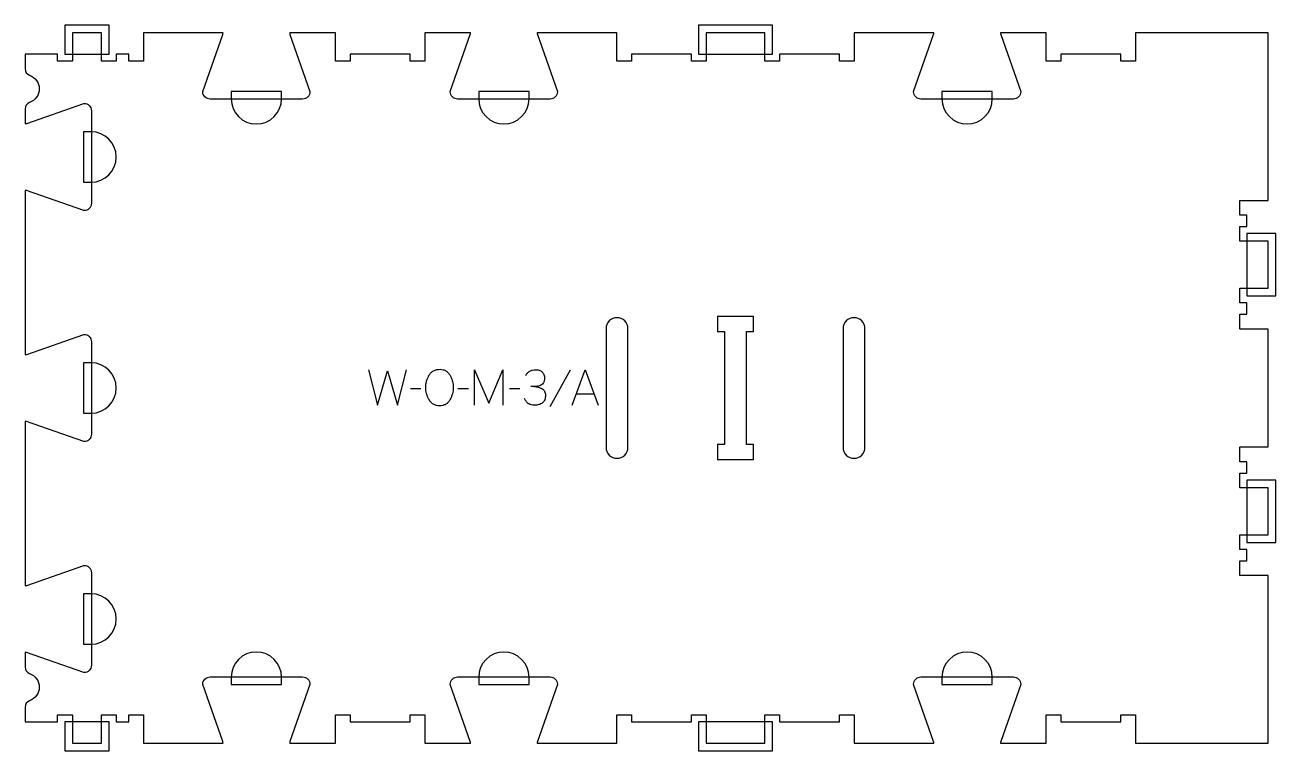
# Model space of a CAD drawing. Extents: x 0 to 1056, y -6 to 606.
import ezdxf

# ---------------------------------------------------------------- set-up
doc = ezdxf.new("R2010")
doc.units = 0
for name, color, linetype in [('1_ANYTOOL_1MMDEEP_LABELS_S', 2, 'CONTINUOUS'), ('3_ANYTOOL_CUTTHROUGH_INSID', 4, 'CONTINUOUS'), ('4_ANYTOOL_CUTTHROUGH_OUTSI', 5, 'CONTINUOUS'), ('5_ANYTOOL_HALF_MILL_9MM_IN', 3, 'CONTINUOUS')]:
    doc.layers.add(name, color=color, linetype=linetype)

msp = doc.modelspace()

# ---------------------------------------------------------------- linework, layer by layer
at = {"layer": '1_ANYTOOL_1MMDEEP_LABELS_S'}
for p, q in [((460.292424, 314.728573), (443.10671, 283.957144)), ((334.249567, 299.085716), (325.463853, 299.000001)), ((374.278139, 299.085716), (365.492424, 299.000001)), ((417.778139, 299.085716), (408.992424, 299.000001)), ((465.478139, 294.757144), (480.392424, 294.757144))]:
    msp.add_line(p, q, dxfattribs=at)
for points in [[(289.892424, 315.200001), (297.60671, 285.200001), (306.049567, 314.300001), (314.535282, 285.200001), (322.035282, 315.200001)], [(379.420996, 285.200001), (379.420996, 315.200001), (391.420996, 286.828573), (403.420996, 315.07143), (403.420996, 285.200001)], [(462.00671, 285.200001), (472.892424, 315.200001), (483.949567, 285.200001)]]:
    msp.add_lwpolyline(points, dxfattribs=at)
msp.add_lwpolyline([(350.320996, 315.542858, -0.064784), (352.994951, 315.194937, -0.088904), (355.420996, 314.064287, -0.05419), (357.34356, 312.372157, -0.051179), (358.870996, 310.314287, -0.041653), (360.053195, 307.885514, -0.036749), (360.842424, 305.300001, -0.024892), (361.300204, 302.680738, -0.030823), (361.463853, 300.028573, -0.034269), (361.287333, 297.456076, -0.031918), (360.772782, 294.928573, -0.031725), (359.884594, 292.319176, -0.026303), (358.699567, 289.828573, -0.058719), (357.175787, 287.666825, -0.077745), (355.137067, 286.003573, -0.077243), (352.650079, 285.024735, -0.055252), (349.978139, 284.728573, -0.054051), (347.224214, 285.027152, -0.077615), (344.658496, 286.025001, -0.078558), (342.583422, 287.712075, -0.060481), (341.042424, 289.914287, -0.02629), (339.855764, 292.453506, -0.031299), (338.96921, 295.110716, -0.031469), (338.454172, 297.697531, -0.033416), (338.278139, 300.328573, -0.032847), (338.456816, 303.045521, -0.035049), (339.001353, 305.712501, -0.03503), (339.917327, 308.28954, -0.032231), (341.170996, 310.72143, -0.062518), (342.792884, 312.788524, -0.074052), (344.904924, 314.337501, -0.072322), (347.531778, 315.268392, -0.049083)], format="xyb", close=True, dxfattribs=at)
for points in [[(422.749567, 310.27143, -0.060092), (424.137784, 312.357563, -0.080583), (426.038853, 313.967858, -0.079919), (428.394918, 314.915624, -0.055798), (430.935282, 315.200001, -0.035013), (432.491182, 315.090914, -0.047512), (434.004924, 314.728573, -0.048382), (435.29435, 314.142533, -0.050886), (436.442424, 313.314287, -0.060051), (437.368328, 312.267499, -0.058597), (438.022782, 311.032144, -0.056917), (438.418911, 309.521229, -0.03878), (438.520996, 307.957144, -0.02544), (438.45798, 306.719427, -0.041152), (438.23171, 305.503573, -0.042175), (437.887897, 304.563302, -0.059142), (437.363853, 303.714287, -0.068767), (436.073157, 302.481792, -0.072211), (434.492424, 301.657144, -0.043093), (432.665313, 301.189551, -0.035742), (430.785282, 301.014287, -0.002283), (428.931817, 300.982894, -0.003092), (427.078139, 300.97143)], [(429.863853, 300.97143, -0.052004), (433.196935, 300.458627, -0.057563), (436.335282, 299.235716, -0.070633), (437.609818, 298.311112, -0.079113), (438.553139, 297.055358, -0.075641), (439.129927, 295.4005, -0.046128), (439.292424, 293.642858, -0.033924), (439.158828, 291.676084, -0.057836), (438.670996, 289.775001, -0.060832), (437.912018, 288.346027, -0.072757), (436.80671, 287.17143, -0.05358), (435.412118, 286.290348, -0.043301), (433.870996, 285.692858, -0.042335), (431.972508, 285.310609, -0.028525), (430.035282, 285.200001, -0.059964), (427.32378, 285.526359, -0.089395), (424.849567, 286.625001, -0.089624), (422.9254, 288.509448, -0.061164), (421.635282, 290.900001)]]:
    msp.add_lwpolyline(points, format="xyb", dxfattribs=at)
at = {"layer": '3_ANYTOOL_CUTTHROUGH_INSID'}
msp.add_lwpolyline([(615, 360), (584.5, 360), (584.5, 347.5), (590.5, 347.5), (590.5, 252), (584.5, 252), (584.5, 239.5), (615, 239.5), (615, 252), (609, 252), (609, 347.5), (615, 347.5)], close=True, dxfattribs=at)
for points in [[(509, 249.750003), (509, 349.749997, 1), (490.5, 349.749997), (490.5, 249.750003, 1)], [(690.5, 249.750003, 1), (709, 249.750003), (709, 349.749997, 1), (690.5, 349.749997)]]:
    msp.add_lwpolyline(points, format="xyb", close=True, dxfattribs=at)
at = {"layer": '4_ANYTOOL_CUTTHROUGH_OUTSI'}
msp.add_lwpolyline([(449.75, 599.5), (432.308437, 599.5, 0.061784), (432.543431, 598.10513), (449.438965, 549.832588, -0.084368), (449.453, 549.75, -0.414214), (443.203, 543.5), (365.203, 543.5, -0.414214), (358.953, 549.75, -0.084368), (358.967035, 549.832588), (375.866148, 598.116195, 0.061178), (376.097563, 599.5), (337.5, 599.5), (337.5, 575.75, -0.414214), (337.25, 575.5), (325.25, 575.5, -0.414214), (325, 575.75), (325, 581.5), (274.5, 581.5), (274.5, 575.75, -0.414214), (274.25, 575.5), (262.25, 575.5, -0.414214), (262, 575.75), (262, 599.5), (223.402437, 599.5, 0.061784), (223.637431, 598.10513), (240.532965, 549.832588, -0.084368), (240.547, 549.75, -0.414214), (234.297, 543.5), (156.297, 543.5, -0.414214), (150.047, 549.75, -0.084368), (150.061035, 549.832588), (166.960148, 598.116195, 0.061178), (167.191563, 599.5), (100, 599.5), (100, 575.75, -0.414214), (99.75, 575.5), (87.75, 575.5, -0.414214), (87.5, 575.75), (87.5, 581.5), (77, 581.5), (77, 575.75, -0.414214), (76.75, 575.5), (64.75, 575.5, -0.414214), (64.5, 575.75), (64.5, 599.5), (40, 599.5), (40, 575.75, -0.414214), (39.75, 575.5), (27.75, 575.5, -0.414214), (27.5, 575.75), (27.5, 581.5), (0, 581.5), (0, 569.095563, 0.317837), (3.833333, 563.674411, -0.707107), (3.833333, 540.575589, 0.317837), (0, 535.154437), (0, 522.755437, 0.061784), (1.39487, 522.990431), (49.667412, 539.885965, -0.084368), (49.75, 539.9, -0.414214), (56, 533.65), (56, 455.65, -0.414214), (49.75, 449.4, -0.084368), (49.667412, 449.414035), (1.383805, 466.313148, 0.061178), (0, 466.544563), (0, 327.855437, 0.061784), (1.39487, 328.090431), (49.667412, 344.985965, -0.084368), (49.75, 345, -0.414214), (56, 338.75), (56, 260.75, -0.414214), (49.75, 254.5, -0.084368), (49.667412, 254.514035), (1.383805, 271.413148, 0.061178), (0, 271.644563), (0, 132.955437, 0.061784), (1.39487, 133.190431), (49.667412, 150.085965, -0.084368), (49.75, 150.1, -0.414214), (56, 143.85), (56, 65.85, -0.414214), (49.75, 59.6, -0.084368), (49.667412, 59.614035), (1.383805, 76.513148, 0.061178), (0, 76.744563), (0, 64.345563, 0.317837), (3.833333, 58.924411, -0.707107), (3.833333, 35.825589, 0.317837), (0, 30.404437), (0, 18), (27.5, 18), (27.5, 23.75, -0.414214), (27.75, 24), (39.75, 24, -0.414214), (40, 23.75), (40, 0), (64.5, 0), (64.5, 23.75, -0.414214), (64.75, 24), (76.75, 24, -0.414214), (77, 23.75), (77, 18), (87.5, 18), (87.5, 23.75, -0.414214), (87.75, 24), (99.75, 24, -0.414214), (100, 23.75), (100, 0), (149.75, 0), (167.191563, 0, 0.061784), (166.956569, 1.39487), (150.061035, 49.667412, -0.084368), (150.047, 49.75, -0.414214), (156.297, 56), (234.297, 56, -0.414214), (240.547, 49.75, -0.084368), (240.532965, 49.667412), (223.633852, 1.383805, 0.061178), (223.402437, 0), (262, 0), (262, 23.75, -0.414214), (262.25, 24), (274.25, 24, -0.414214), (274.5, 23.75), (274.5, 18), (325, 18), (325, 23.75, -0.414214), (325.25, 24), (337.25, 24, -0.414214), (337.5, 23.75), (337.5, 0), (376.097563, 0, 0.061784), (375.862569, 1.39487), (358.967035, 49.667412, -0.084368), (358.953, 49.75, -0.414214), (365.203, 56), (443.203, 56, -0.414214), (449.453, 49.75, -0.084368), (449.438965, 49.667412), (432.539852, 1.383805, 0.061178), (432.308437, 0), (499.5, 0), (499.5, 23.75, -0.414214), (499.75, 24), (511.75, 24, -0.414214), (512, 23.75), (512, 18), (562.5, 18), (562.5, 23.75, -0.414214), (562.75, 24), (574.75, 24, -0.414214), (575, 23.75), (575, 0), (624.5, 0), (624.5, 23.75, -0.414214), (624.75, 24), (636.75, 24, -0.414214), (637, 23.75), (637, 18), (687.5, 18), (687.5, 23.75, -0.414214), (687.75, 24), (699.75, 24, -0.414214), (700, 23.75), (700, 0), (767.191563, 0, 0.061784), (766.956569, 1.39487), (750.061035, 49.667412, -0.084368), (750.047, 49.75, -0.414214), (756.297, 56), (834.297, 56, -0.414214), (840.547, 49.75, -0.084368), (840.532965, 49.667412), (823.633852, 1.383805, 0.061178), (823.402437, 0), (862, 0), (862, 23.75, -0.414214), (862.25, 24), (874.25, 24, -0.414214), (874.5, 23.75), (874.5, 18), (925, 18), (925, 23.75, -0.414214), (925.25, 24), (937.25, 24, -0.414214), (937.5, 23.75), (937.5, 0), (1049.5, 0), (1049.5, 141.5), (1025.75, 141.5, -0.414214), (1025.5, 141.75), (1025.5, 153.75, -0.414214), (1025.75, 154), (1031.5, 154), (1031.5, 163.5), (1025.75, 163.5, -0.414214), (1025.5, 163.75), (1025.5, 175.75, -0.414214), (1025.75, 176), (1049.5, 176), (1049.5, 215.5), (1025.75, 215.5, -0.414214), (1025.5, 215.75), (1025.5, 227.75, -0.414214), (1025.75, 228), (1031.5, 228), (1031.5, 237.5), (1025.75, 237.5, -0.414214), (1025.5, 237.75), (1025.5, 249.75, -0.414214), (1025.75, 250), (1049.5, 250), (1049.5, 349.5), (1025.75, 349.5, -0.414214), (1025.5, 349.75), (1025.5, 361.75, -0.414214), (1025.75, 362), (1031.5, 362), (1031.5, 371.5), (1025.75, 371.5, -0.414214), (1025.5, 371.75), (1025.5, 383.75, -0.414214), (1025.75, 384), (1049.5, 384), (1049.5, 423.5), (1025.75, 423.5, -0.414214), (1025.5, 423.75), (1025.5, 435.75, -0.414214), (1025.75, 436), (1031.5, 436), (1031.5, 445.5), (1025.75, 445.5, -0.414214), (1025.5, 445.75), (1025.5, 457.75, -0.414214), (1025.75, 458), (1049.5, 458), (1049.5, 599.5), (937.5, 599.5), (937.5, 575.75, -0.414214), (937.25, 575.5), (925.25, 575.5, -0.414214), (925, 575.75), (925, 581.5), (874.5, 581.5), (874.5, 575.75, -0.414214), (874.25, 575.5), (862.25, 575.5, -0.414214), (862, 575.75), (862, 599.5), (823.402437, 599.5, 0.061784), (823.637431, 598.10513), (840.532965, 549.832588, -0.084368), (840.547, 549.75, -0.414214), (834.297, 543.5), (756.297, 543.5, -0.414214), (750.047, 549.75, -0.084368), (750.061035, 549.832588), (766.960148, 598.116195, 0.061178), (767.191563, 599.5), (700, 599.5), (700, 575.75, -0.414214), (699.75, 575.5), (687.75, 575.5, -0.414214), (687.5, 575.75), (687.5, 581.5), (637, 581.5), (637, 575.75, -0.414214), (636.75, 575.5), (624.75, 575.5, -0.414214), (624.5, 575.75), (624.5, 599.5), (575, 599.5), (575, 575.75, -0.414214), (574.75, 575.5), (562.75, 575.5, -0.414214), (562.5, 575.75), (562.5, 581.5), (512, 581.5), (512, 575.75, -0.414214), (511.75, 575.5), (499.75, 575.5, -0.414214), (499.5, 575.75), (499.5, 599.5)], format="xyb", close=True, dxfattribs=at)
at = {"layer": '5_ANYTOOL_HALF_MILL_9MM_IN'}
for points in [[(39.5, 581.5), (65, 581.5), (71, 581.5), (71, 599.74), (71, 606), (33.5, 606), (33.5, 599.74), (33.5, 581.5)], [(574.5, 581.5), (625, 581.5), (631, 581.5), (631, 606), (624.74, 606), (568.5, 606), (568.5, 599.74), (568.5, 581.5)], [(1031.5, 424), (1031.5, 383.5), (1031.5, 377.5), (1056, 377.5), (1056, 383.76), (1056, 430), (1049.74, 430), (1031.5, 430)], [(1031.5, 216), (1031.5, 175.5), (1031.5, 169.5), (1056, 169.5), (1056, 175.76), (1056, 222), (1049.74, 222), (1031.5, 222)], [(65, 18), (39.5, 18), (33.5, 18), (33.5, -6.5), (39.76, -6.5), (64.74, -6.5), (71, -6.5), (71, 18)], [(625, 18), (574.5, 18), (568.5, 18), (568.5, -6.5), (574.76, -6.5), (624.74, -6.5), (631, -6.5), (631, 18)]]:
    msp.add_lwpolyline(points, close=True, dxfattribs=at)
for points in [[(174.047, 544), (174.047, 543.75, 1), (216.547, 543.75), (216.547, 550), (174.047, 550)], [(382.953, 544), (382.953, 543.75, 1), (425.453, 543.75), (425.453, 550), (382.953, 550)], [(774.047002, 543.75, 1), (816.547002, 543.75), (816.547002, 550), (774.047002, 550)], [(55.75, 473.4, 1), (55.75, 515.9), (49.5, 515.9), (49.5, 473.4)], [(55.75, 278.5, 1), (55.75, 321), (49.5, 321), (49.5, 278.5)], [(55.75, 83.6, 1), (55.75, 126.1), (49.5, 126.1), (49.5, 83.6)], [(216.547, 55.75, 1), (174.047, 55.75), (174.047, 49.5), (216.547, 49.5)], [(425.453, 55.75, 1), (382.953, 55.75), (382.953, 49.5), (425.453, 49.5)], [(816.547002, 55.5), (816.547002, 55.75, 1), (774.047002, 55.75), (774.047002, 49.5), (816.547002, 49.5)]]:
    msp.add_lwpolyline(points, format="xyb", close=True, dxfattribs=at)

doc.saveas('drawing.dxf')
